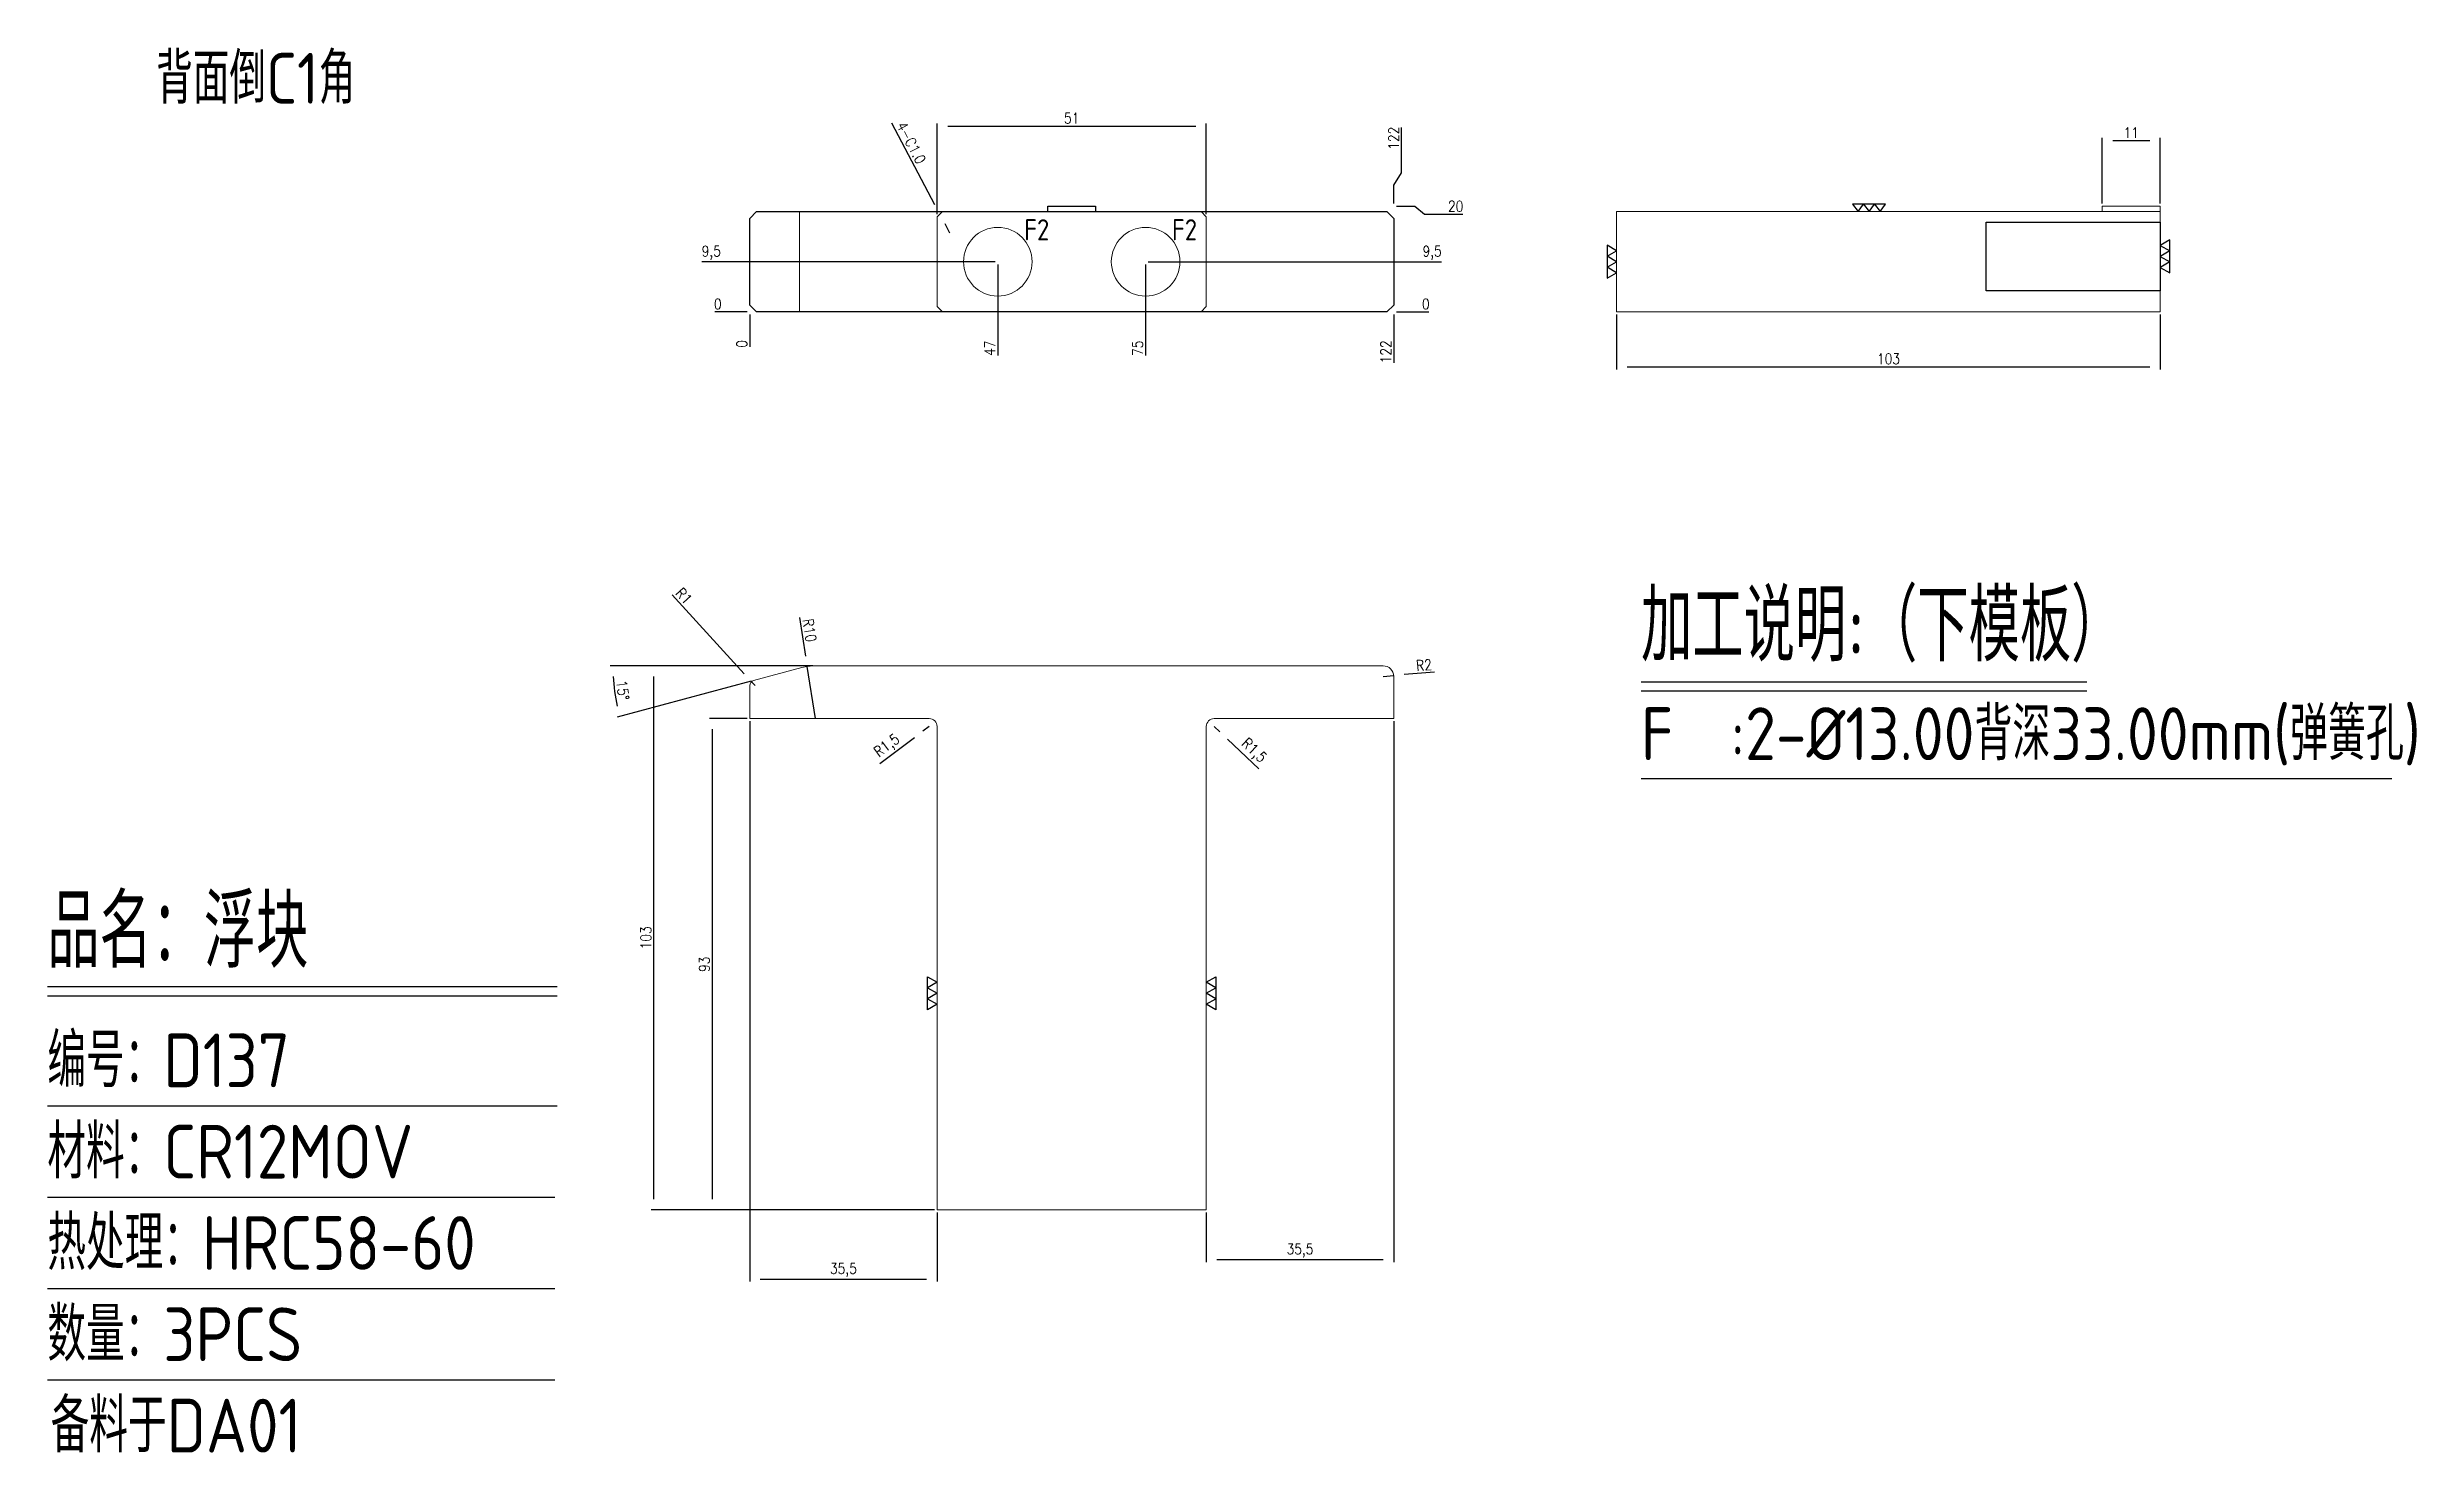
# Model space of a CAD drawing. Header units: millimetres. Extents: x 132164 to 132613, y -5184 to -4918.
import ezdxf
from ezdxf.enums import TextEntityAlignment as Align

# ---------------------------------------------------------------- set-up
doc = ezdxf.new("R2010")
doc.units = ezdxf.units.MM
doc.linetypes.add('HIDDEN', pattern=[0])
for name, color, linetype in [('DIE_P', 2, 'Continuous'), ('DIM', 4, 'Continuous'), ('LB_P', 2, 'Continuous'), ('TEXT', 4, 'Continuous')]:
    doc.layers.add(name, color=color, linetype=linetype)
doc.styles.add('gbenor', font='gbenor.shx', dxfattribs={"bigfont": 'gbcbig.shx'})
doc.styles.get("Standard").update_dxf_attribs({"font": 'txt.shx', "width": 0.85, "bigfont": 'ctxt.shx'})
doc.dimstyles.new('T-2-WX', dxfattribs={"dimtxt": 2, "dimasz": 2, "dimexe": 0.5, "dimexo": 0.5, "dimgap": 0.5, "dimtad": 1, "dimtxsty": 'Standard', "dimblk": 'OPEN30', "dimcen": 0, "dimazin": 3, "dimtfac": 1, "dimtmove": 0, "dimatfit": 3, "dimldrblk": 'OPEN30', "dimlwd": -1, "dimlwe": -1})

# ---------------------------------------------------------------- blocks, each defined once
blk = doc.blocks.new('*D7579')
at = {"layer": 'Defpoints', "color": 0}
for p in [(132461.184240379, -4968.383141400447), (132564.184240379, -4968.383141400447), (132564.184240379, -4978.773468140333)]:
    blk.add_point(p, dxfattribs=at)
at = {"layer": 'DIM', "color": 0}
for p, q in [((132461.184240379, -4968.883141400447), (132461.184240379, -4979.273468140333)), ((132564.184240379, -4968.883141400447), (132564.184240379, -4979.273468140333)), ((132463.184240379, -4978.773468140333), (132562.184240379, -4978.773468140333))]:
    blk.add_line(p, q, dxfattribs=at)
at = {"layer": 'DIM', "color": 0, "insert": (132512.684240379, -4977.273468140333), "char_height": 2, "attachment_point": 5}
blk.add_mtext('103', dxfattribs=at)
blk = doc.blocks.new('_Open30')
blk = doc.blocks.new('*D7580')
at = {"layer": 'Defpoints', "color": 0}
for p in [(132564.184240379, -4935.957810403517), (132553.184240379, -4948.383141400453), (132564.184240379, -4948.383141400453)]:
    blk.add_point(p, dxfattribs=at)
at = {"layer": 'DIM', "color": 0}
for p, q in [((132553.184240379, -4947.883141400453), (132553.184240379, -4935.457810403517)), ((132555.184240379, -4935.957810403517), (132562.184240379, -4935.957810403517)), ((132564.184240379, -4947.883141400453), (132564.184240379, -4935.457810403517))]:
    blk.add_line(p, q, dxfattribs=at)
at = {"layer": 'DIM', "color": 0, "insert": (132558.684240379, -4934.457810403517), "char_height": 2, "attachment_point": 5}
blk.add_mtext('11', dxfattribs=at)
blk = doc.blocks.new('*D7581')
at = {"layer": 'Defpoints', "color": 0}
for p in [(132296.9531687333, -4968.383141400447), (132418.9531687333, -4968.383141400447), (132423.9531687333, -4968.383141400447)]:
    blk.add_point(p, dxfattribs=at)
at = {"layer": 'DIM', "color": 0}
blk.add_line((132419.4531687333, -4968.383141400447), (132425.5865020667, -4968.383141400447), dxfattribs=at)
at = {"layer": 'DIM', "color": 0, "insert": (132425.0198354, -4966.883141400447), "char_height": 2, "attachment_point": 5}
blk.add_mtext('0', dxfattribs=at)
blk = doc.blocks.new('*D7582')
at = {"layer": 'Defpoints', "color": 0}
for p in [(132371.9531687333, -4958.883141400447), (132423.9531687333, -4958.883141400447), (132296.9531687333, -4968.383141400447)]:
    blk.add_point(p, dxfattribs=at)
at = {"layer": 'DIM', "color": 0}
blk.add_line((132372.4531687333, -4958.883141400447), (132428.0150734952, -4958.883141400447), dxfattribs=at)
at = {"layer": 'DIM', "color": 0, "insert": (132426.2341211142, -4957.192665209971), "char_height": 2, "attachment_point": 5}
blk.add_mtext('9,5', dxfattribs=at)
blk = doc.blocks.new('*D7583')
at = {"layer": 'Defpoints', "color": 0}
for p in [(132418.9531687333, -4948.383141400453), (132428.8103115905, -4949.883141400447), (132296.9531687333, -4968.383141400447)]:
    blk.add_point(p, dxfattribs=at)
at = {"layer": 'DIM', "color": 0}
for p, q in [((132419.4531687333, -4948.383141400453), (132422.9531687333, -4948.383141400453)), ((132422.9531687333, -4948.383141400453), (132424.8103115905, -4949.883141400447)), ((132424.8103115905, -4949.883141400447), (132432.0626925429, -4949.883141400447))]:
    blk.add_line(p, q, dxfattribs=at)
at = {"layer": 'DIM', "color": 0, "insert": (132430.6865020667, -4948.383141400447), "char_height": 2, "attachment_point": 5}
blk.add_mtext('20', dxfattribs=at)
blk = doc.blocks.new('*D7584')
at = {"layer": 'Defpoints', "color": 0}
for p in [(132291.9531687333, -4968.383141400447), (132296.9531687333, -4968.383141400447), (132296.9531687333, -4968.383141400447)]:
    blk.add_point(p, dxfattribs=at)
at = {"layer": 'DIM', "color": 0}
blk.add_line((132296.4531687333, -4968.383141400447), (132290.3198353999, -4968.383141400447), dxfattribs=at)
at = {"layer": 'DIM', "color": 0, "insert": (132290.8865020666, -4966.883141400447), "char_height": 2, "attachment_point": 5}
blk.add_mtext('0', dxfattribs=at)
blk = doc.blocks.new('*D7585')
at = {"layer": 'Defpoints', "color": 0}
for p in [(132291.9531687333, -4958.883141400447), (132343.9531687333, -4958.883141400447), (132296.9531687333, -4968.383141400447)]:
    blk.add_point(p, dxfattribs=at)
at = {"layer": 'DIM', "color": 0}
blk.add_line((132343.4531687333, -4958.883141400447), (132287.8912639714, -4958.883141400447), dxfattribs=at)
at = {"layer": 'DIM', "color": 0, "insert": (132289.6722163524, -4957.192665209971), "char_height": 2, "attachment_point": 5}
blk.add_mtext('9,5', dxfattribs=at)
blk = doc.blocks.new('*D7586')
at = {"layer": 'Defpoints', "color": 0}
for p in [(132296.9531687333, -4968.383141400447), (132418.9531687333, -4968.383141400447), (132418.9531687333, -4973.383141400447)]:
    blk.add_point(p, dxfattribs=at)
at = {"layer": 'DIM', "color": 0}
blk.add_line((132418.9531687333, -4968.883141400438), (132418.9531687333, -4978.011712829029), dxfattribs=at)
at = {"layer": 'DIM', "color": 0, "insert": (132417.4531687333, -4975.947427114752), "char_height": 2, "attachment_point": 5, "rotation": 90}
blk.add_mtext('122', dxfattribs=at)
blk = doc.blocks.new('*D7587')
at = {"layer": 'Defpoints', "color": 0}
for p in [(132371.9531687333, -4958.883141400447), (132296.9531687333, -4968.383141400447), (132371.9531687333, -4973.383141400447)]:
    blk.add_point(p, dxfattribs=at)
at = {"layer": 'DIM', "color": 0}
blk.add_line((132371.9531687333, -4959.383141400438), (132371.9531687333, -4976.635522352793), dxfattribs=at)
at = {"layer": 'DIM', "color": 0, "insert": (132370.4531687333, -4975.259331876634), "char_height": 2, "attachment_point": 5, "rotation": 90}
blk.add_mtext('75', dxfattribs=at)
blk = doc.blocks.new('*D7588')
at = {"layer": 'Defpoints', "color": 0}
for p in [(132343.9531687333, -4958.883141400447), (132296.9531687333, -4968.383141400447), (132343.9531687333, -4973.383141400447)]:
    blk.add_point(p, dxfattribs=at)
at = {"layer": 'DIM', "color": 0}
blk.add_line((132343.9531687333, -4959.383141400438), (132343.9531687333, -4976.635522352793), dxfattribs=at)
at = {"layer": 'DIM', "color": 0, "insert": (132342.4531687333, -4975.259331876634), "char_height": 2, "attachment_point": 5, "rotation": 90}
blk.add_mtext('47', dxfattribs=at)
blk = doc.blocks.new('*D7589')
at = {"layer": 'Defpoints', "color": 0}
for p in [(132296.9531687333, -4968.383141400447), (132296.9531687333, -4968.383141400447), (132296.9531687333, -4973.383141400447)]:
    blk.add_point(p, dxfattribs=at)
at = {"layer": 'DIM', "color": 0}
blk.add_line((132296.9531687333, -4968.883141400438), (132296.9531687333, -4975.016474733799), dxfattribs=at)
at = {"layer": 'DIM', "color": 0, "insert": (132295.4531687333, -4974.449808067136), "char_height": 2, "attachment_point": 5, "rotation": 90}
blk.add_mtext('0', dxfattribs=at)
blk = doc.blocks.new('*D7590')
at = {"layer": 'Defpoints', "color": 0}
for p in [(132420.4531687333, -4938.080760448065), (132418.9531687333, -4948.383141400453), (132296.9531687333, -4968.383141400447)]:
    blk.add_point(p, dxfattribs=at)
at = {"layer": 'DIM', "color": 0}
for p, q in [((132420.4531687333, -4942.080760448065), (132420.4531687333, -4933.452189019474)), ((132418.9531687333, -4944.383141400467), (132420.4531687333, -4942.080760448065)), ((132418.9531687333, -4947.883141400467), (132418.9531687333, -4944.383141400467))]:
    blk.add_line(p, q, dxfattribs=at)
at = {"layer": 'DIM', "color": 0, "insert": (132418.9531687333, -4935.516474733768), "char_height": 2, "attachment_point": 5, "rotation": 90}
blk.add_mtext('122', dxfattribs=at)
blk = doc.blocks.new('*D7591')
at = {"layer": 'Defpoints', "color": 0}
for p in [(132383.4531687333, -4933.20112035895), (132332.4531687333, -4950.383141400447), (132383.4531687333, -4950.383141400447)]:
    blk.add_point(p, dxfattribs=at)
at = {"layer": 'DIM', "color": 0}
for p, q in [((132332.4531687333, -4949.883141400447), (132332.4531687333, -4932.70112035895)), ((132383.4531687333, -4949.883141400447), (132383.4531687333, -4932.70112035895)), ((132334.4531687333, -4933.20112035895), (132381.4531687333, -4933.20112035895))]:
    blk.add_line(p, q, dxfattribs=at)
at = {"layer": 'DIM', "color": 0, "insert": (132357.9531687333, -4931.70112035895), "char_height": 2, "attachment_point": 5}
blk.add_mtext('51', dxfattribs=at)
blk = doc.blocks.new('*D7592')
at = {"layer": 'Defpoints', "color": 0}
for p in [(132278.782852884, -5035.383262969708), (132309.405990404, -5035.383262969708), (132332.4531687333, -5138.383262969708)]:
    blk.add_point(p, dxfattribs=at)
at = {"layer": 'DIM', "color": 0}
for p, q in [((132308.905990404, -5035.383262969708), (132278.282852884, -5035.383262969708)), ((132278.782852884, -5136.383262969708), (132278.782852884, -5037.383262969708)), ((132331.9531687333, -5138.383262969708), (132278.282852884, -5138.383262969708))]:
    blk.add_line(p, q, dxfattribs=at)
at = {"layer": 'DIM', "color": 0, "insert": (132277.282852884, -5086.883262969708), "char_height": 2, "attachment_point": 5, "rotation": 90}
blk.add_mtext('103', dxfattribs=at)
blk = doc.blocks.new('*D7593')
at = {"layer": 'Defpoints', "color": 0}
for p in [(132296.9531687333, -5045.383262969708), (132332.4531687333, -5138.383262969708), (132332.4531687333, -5151.477952480704)]:
    blk.add_point(p, dxfattribs=at)
at = {"layer": 'DIM', "color": 0}
for p, q in [((132296.9531687333, -5045.883262969708), (132296.9531687333, -5151.977952480704)), ((132332.4531687333, -5138.883262969708), (132332.4531687333, -5151.977952480704)), ((132298.9531687333, -5151.477952480704), (132330.4531687333, -5151.477952480704))]:
    blk.add_line(p, q, dxfattribs=at)
at = {"layer": 'DIM', "color": 0, "insert": (132314.7031687333, -5149.787476290227), "char_height": 2, "attachment_point": 5}
blk.add_mtext('35,5', dxfattribs=at)
blk = doc.blocks.new('*D7594')
at = {"layer": 'Defpoints', "color": 0}
for p in [(132418.9531687333, -5045.383262969708), (132383.4531687333, -5138.383262969708), (132418.9531687333, -5147.786812651853)]:
    blk.add_point(p, dxfattribs=at)
at = {"layer": 'DIM', "color": 0}
for p, q in [((132418.9531687333, -5045.883262969708), (132418.9531687333, -5148.286812651853)), ((132383.4531687333, -5138.883262969708), (132383.4531687333, -5148.286812651853)), ((132385.4531687333, -5147.786812651853), (132416.9531687333, -5147.786812651853))]:
    blk.add_line(p, q, dxfattribs=at)
at = {"layer": 'DIM', "color": 0, "insert": (132401.2031687333, -5146.096336461377), "char_height": 2, "attachment_point": 5}
blk.add_mtext('35,5', dxfattribs=at)
blk = doc.blocks.new('*D7595')
at = {"layer": 'Defpoints', "color": 0}
for p in [(132296.9531687333, -5045.383262969708), (132289.8609890357, -5138.383262969708), (132332.4531687333, -5138.383262969708)]:
    blk.add_point(p, dxfattribs=at)
at = {"layer": 'DIM', "color": 0}
for p, q in [((132296.4531687333, -5045.383262969708), (132289.3609890357, -5045.383262969708)), ((132289.8609890357, -5047.383262969708), (132289.8609890357, -5136.383262969708)), ((132331.9531687333, -5138.383262969708), (132289.3609890357, -5138.383262969708))]:
    blk.add_line(p, q, dxfattribs=at)
at = {"layer": 'DIM', "color": 0, "insert": (132288.3609890357, -5091.883262969708), "char_height": 2, "attachment_point": 5, "rotation": 90}
blk.add_mtext('93', dxfattribs=at)
blk = doc.blocks.new('*D7596')
at = {"layer": 'Defpoints', "color": 0}
for p in [(132306.817799953, -5035.724004706814), (132309.225762123, -5035.383262969708), (132416.9531687333, -5035.383262969708), (132271.1817112037, -5038.61227306056), (132297.6943496882, -5038.168625837463)]:
    blk.add_point(p, dxfattribs=at)
at = {"layer": 'DIM', "color": 0}
for p, q in [((132307.5894654281, -5035.383262969708), (132270.5407295785, -5035.383262969708)), ((132297.211386775, -5038.298035360014), (132271.8201717264, -5045.101590927157))]:
    blk.add_line(p, q, dxfattribs=at)
blk.add_arc((132308.0894654281, -5035.383262969708), 37.04873584965178, 183.093370800501, 191.9066291995564, dxfattribs=at)
at = {"layer": 'DIM', "color": 0, "insert": (132272.8920656017, -5040.017088565458), "char_height": 2, "attachment_point": 5, "rotation": 277.50000000003126}
blk.add_mtext('15%%d', dxfattribs=at)
blk = doc.blocks.new('*D7597')
at = {"layer": 'Defpoints', "color": 0}
for p in [(132297.2787658601, -5038.396188091741), (132297.9531687334, -5039.134551663745)]:
    blk.add_point(p, dxfattribs=at)
at = {"layer": 'DIM', "color": 0}
for p, q in [((132295.9299601135, -5036.919460947711), (132282.2792237015, -5021.974082010569)), ((132297.9531687334, -5039.134551663745), (132297.2787658601, -5038.396188091741))]:
    blk.add_line(p, q, dxfattribs=at)
at = {"layer": 'DIM', "color": 0, "insert": (132284.4882937525, -5022.168471534902), "char_height": 2, "attachment_point": 5, "rotation": 312.4077970394812}
blk.add_mtext('R1', dxfattribs=at)
blk = doc.blocks.new('*D7598')
at = {"layer": 'Defpoints', "color": 0}
for p in [(132416.9531687332, -5037.383262969704), (132418.9464615204, -5037.219605203925)]:
    blk.add_point(p, dxfattribs=at)
at = {"layer": 'DIM', "color": 0}
for p, q in [((132416.9531687332, -5037.383262969704), (132418.9464615204, -5037.219605203925)), ((132426.6728440386, -5036.585236530845), (132420.9397543076, -5037.055947438143))]:
    blk.add_line(p, q, dxfattribs=at)
at = {"layer": 'DIM', "color": 0, "insert": (132424.6802022424, -5035.243793511165), "char_height": 2, "attachment_point": 5, "rotation": 4.693697744200537}
blk.add_mtext('R2', dxfattribs=at)
blk = doc.blocks.new('*D7599')
at = {"layer": 'Defpoints', "color": 0}
for p in [(132307.8484982453, -5035.5052966722), (132309.405990404, -5045.383262970088)]:
    blk.add_point(p, dxfattribs=at)
at = {"layer": 'DIM', "color": 0}
for p, q in [((132306.3889055938, -5026.248231113362), (132307.5369998136, -5033.529703412687)), ((132309.405990404, -5045.383262970088), (132307.8484982453, -5035.5052966722))]:
    blk.add_line(p, q, dxfattribs=at)
at = {"layer": 'DIM', "color": 0, "insert": (132308.2888984325, -5028.667546809472), "char_height": 2, "attachment_point": 5, "rotation": 278.9602508905883}
blk.add_mtext('R10', dxfattribs=at)
blk = doc.blocks.new('*D7600')
at = {"layer": 'Defpoints', "color": 0}
for p in [(132329.7510188959, -5047.780389364707), (132330.9531687333, -5046.883262969692)]:
    blk.add_point(p, dxfattribs=at)
at = {"layer": 'DIM', "color": 0}
for p, q in [((132321.5916653967, -5053.86945676935), (132328.1481524461, -5048.976557891346)), ((132330.9531687333, -5046.883262969692), (132329.7510188959, -5047.780389364707))]:
    blk.add_line(p, q, dxfattribs=at)
at = {"layer": 'DIM', "color": 0, "insert": (132323.0574284895, -5050.666287808722), "char_height": 2, "attachment_point": 5, "rotation": 36.73281597127592}
blk.add_mtext('R1,5', dxfattribs=at)
blk = doc.blocks.new('*D7601')
at = {"layer": 'Defpoints', "color": 0}
for p in [(132384.9531687336, -5046.883262969735), (132386.0419451993, -5047.915040953289)]:
    blk.add_point(p, dxfattribs=at)
at = {"layer": 'DIM', "color": 0}
for p, q in [((132384.9531687336, -5046.883262969735), (132386.0419451993, -5047.915040953289)), ((132393.4317994338, -5054.918029299371), (132387.4936471537, -5049.290744931473))]:
    blk.add_line(p, q, dxfattribs=at)
at = {"layer": 'DIM', "color": 0, "insert": (132392.3513716811, -5051.565205309725), "char_height": 2, "attachment_point": 5, "rotation": 316.5396852080595}
blk.add_mtext('R1,5', dxfattribs=at)
blk = doc.blocks.new('*D7602')
at = {"layer": 'Defpoints', "color": 0}
for p in [(132332.9527034709, -4949.882256227604), (132332.9536339955, -4949.884026573316)]:
    blk.add_point(p, dxfattribs=at)
at = {"layer": 'DIM', "color": 0}
for p, q in [((132332.0221788632, -4948.111910511523), (132323.8963470948, -4932.652317781277)), ((132332.9536339955, -4949.884026573316), (132332.9527034709, -4949.882256227604)), ((132333.8841586032, -4951.654372289397), (132334.8146832109, -4953.424718005477))]:
    blk.add_line(p, q, dxfattribs=at)
at = {"layer": 'DIM', "color": 0, "insert": (132327.547094599, -4936.373965952414), "char_height": 2, "attachment_point": 5, "rotation": 297.7271992234911}
blk.add_mtext('4-C1.0', dxfattribs=at)

msp = doc.modelspace()

# ---------------------------------------------------------------- linework, layer by layer
at = {"layer": 'DIE_P', "linetype": 'Continuous', "lineweight": 15}
msp.add_line((132306.405990404, -4949.383141400447), (132306.405990404, -4968.383141400447), dxfattribs=at)
at = {"layer": 'DIE_P', "linetype": 'Continuous'}
msp.add_line((132353.4531687333, -4949.383141400447), (132362.4531687333, -4949.383141400447), dxfattribs=at)
msp.add_lwpolyline([(132298.2460619521, -4968.383141400447), (132296.9531687333, -4967.090248181639), (132296.9531687333, -4950.67603461927), (132298.2460619521, -4949.383141400447), (132353.4531687333, -4949.383141400447), (132353.4531687333, -4948.383141400453), (132362.4531687333, -4948.383141400453), (132362.4531687333, -4949.383141400447), (132417.6602755145, -4949.383141400447), (132418.9531687333, -4950.67603461927), (132418.9531687333, -4967.090248181639), (132417.6602755145, -4968.383141400447)], close=True, dxfattribs=at)
at = {"layer": 'DIE_P', "linetype": 'HIDDEN', "lineweight": 15, "ltscale": 0.5}
for points in [[(132337.8467353017, -4949.383141400447), (132333.4531687333, -4949.383141400447), (132332.4531687333, -4950.383141400447), (132332.4531687333, -4967.383141400447), (132333.4531687333, -4968.383141400447), (132337.8467353017, -4968.383141400447)], [(132378.059602165, -4949.383141400447), (132382.4531687333, -4949.383141400447), (132383.4531687333, -4950.383141400447), (132383.4531687333, -4967.383141400447), (132382.4531687333, -4968.383141400447), (132378.059602165, -4968.383141400447)]]:
    msp.add_lwpolyline(points, dxfattribs=at)
at = {"layer": 'DIE_P', "color": 2, "lineweight": 15}
msp.add_lwpolyline([(132461.184240379, -4949.383141400447), (132564.184240379, -4949.383141400447), (132564.184240379, -4968.383141400447), (132461.184240379, -4968.383141400447)], close=True, dxfattribs=at)
at = {"layer": 'DIE_P', "color": 2, "linetype": 'Continuous', "lineweight": 15}
msp.add_lwpolyline([(132553.184240379, -4949.383141400447), (132553.184240379, -4948.383141400453), (132564.184240379, -4948.383141400453), (132564.184240379, -4949.383141400447)], close=True, dxfattribs=at)
at = {"layer": 'DIE_P', "linetype": 'HIDDEN', "elevation": 7.70712518e-08}
msp.add_lwpolyline([(132531.1842403774, -4951.383141400447), (132564.184240379, -4951.383141400447), (132564.184240379, -4964.383141400447), (132531.1842403774, -4964.383141400447)], close=True, dxfattribs=at)
at = {"layer": 'DIE_P', "linetype": 'Continuous', "lineweight": 15}
msp.add_lwpolyline([(132309.225762123, -5035.383262969708), (132416.9531687333, -5035.383262969708, -0.414213562373095), (132418.9531687333, -5037.383262969708), (132418.9531687333, -5045.383262969708), (132384.9531687333, -5045.383262969708, 0.4142135623702535), (132383.4531687333, -5046.883262969708), (132383.4531687333, -5138.383262969708), (132332.4531687333, -5138.383262969708), (132332.4531687333, -5046.883262969708, 0.4142135623745157), (132330.9531687333, -5045.383262969708), (132296.9531687333, -5045.383262969708), (132296.9531687333, -5039.134551663776, -0.3394542588629408), (132297.6943496882, -5038.168625837463), (132306.817799953, -5035.724004706814, -0.0655434628125303), (132309.405990404, -5035.383262969708)], format="xyb", dxfattribs=at)
at = {"layer": 'DIE_P', "linetype": 'HIDDEN', "lineweight": 15, "ltscale": 0.5}
for centre in [(132343.9531687333, -4958.883141400447), (132371.9531687333, -4958.883141400447)]:
    msp.add_circle(centre, 6.5, dxfattribs=at)
at = {"layer": 'DIM', "color": 4, "linetype": 'Continuous', "lineweight": 25}
for p, q in [((132163.896167026, -5096.093832406626), (132260.4656753869, -5096.093832406626)), ((132163.896167026, -5097.873595469035), (132260.4656753869, -5097.873595469035)), ((132163.896167026, -5118.722248485587), (132260.4656753869, -5118.722248485587)), ((132163.896167026, -5136.011375377444), (132260.046279271, -5136.011375377444)), ((132163.896167026, -5153.300502269242), (132260.046279271, -5153.300502269242)), ((132163.896167026, -5170.589629161106), (132260.046279271, -5170.589629161106))]:
    msp.add_line(p, q, dxfattribs=at)
at = {"layer": 'LB_P', "color": 4}
for points in [[(132505.8878000738, -4947.983141400447), (132506.9270305583, -4949.383141400447), (132507.9662610429, -4947.983141400447), (132509.0054915274, -4949.383141400447), (132510.044722012, -4947.983141400447), (132511.0839524965, -4949.383141400447), (132512.123182981, -4947.983141400447), (132505.8878000738, -4947.983141400447)], [(132459.384240379, -4962.000832854072), (132461.184240379, -4960.96160236953), (132459.384240379, -4959.922371884989), (132461.184240379, -4958.883141400447), (132459.384240379, -4957.843910915906), (132461.184240379, -4956.804680431364), (132459.384240379, -4955.765449946824), (132459.384240379, -4962.000832854072)], [(132330.6531687333, -5094.265571516084), (132332.4531687333, -5095.304802000625), (132330.6531687333, -5096.344032485166), (132332.4531687333, -5097.383262969708), (132330.6531687333, -5098.422493454249), (132332.4531687333, -5099.461723938791), (132330.6531687333, -5100.500954423332), (132330.6531687333, -5094.265571516084)], [(132385.2531687333, -5100.500954423333), (132383.4531687333, -5099.461723938791), (132385.2531687333, -5098.42249345425), (132383.4531687333, -5097.383262969708), (132385.2531687333, -5096.344032485167), (132383.4531687333, -5095.304802000625), (132385.2531687333, -5094.265571516084), (132385.2531687333, -5100.500954423333)]]:
    msp.add_lwpolyline(points, close=True, dxfattribs=at)
at = {"layer": 'LB_P', "color": 4, "elevation": 7.70712518e-08}
msp.add_lwpolyline([(132565.984240379, -4954.765449946823), (132564.184240379, -4955.804680431364), (132565.984240379, -4956.843910915905), (132564.184240379, -4957.883141400447), (132565.984240379, -4958.922371884988), (132564.184240379, -4959.96160236953), (132565.984240379, -4961.000832854071), (132565.984240379, -4954.765449946823)], close=True, dxfattribs=at)
at = {"layer": 'TEXT', "color": 3}
for p, q in [((132465.8027095385, -5038.396049097056), (132550.2832271393, -5038.396049097056)), ((132465.8027095385, -5040.146049097056), (132550.2832271393, -5040.146049097056)), ((132465.8027095385, -5056.746049097056), (132608.0298208555, -5056.746049097056))]:
    msp.add_line(p, q, dxfattribs=at)

# ---------------------------------------------------------------- texts
at = {"layer": 'DIM', "color": 3, "linetype": 'Continuous', "lineweight": 25, "style": 'gbenor'}
for s, height, p in [('品名：浮块', 13.72960076703881, (132163.896167026, -5092.534306281816)), ('编号：D137', 10.17007464225097, (132163.896167026, -5115.162722360833)), ('材料：CR12MOV ', 10.17007464225097, (132163.896167026, -5132.451849252629)), ('热处理：HRC58-60', 10.17007464225097, (132163.896167026, -5149.740976144493)), ('数量：3PCS', 10.17007464225097, (132163.896167026, -5167.030103036357)), ('备料于DA01', 10.17007464225097, (132164.5149076717, -5184.319229928081))]:
    msp.add_text(s, height=height, dxfattribs=at).set_placement(p)
at = {"layer": 'TEXT', "color": 4, "lineweight": 18, "style": 'gbenor'}
msp.add_text('背面倒C1角', height=9.626334097184833, dxfattribs=at).set_placement((132184.5171700288, -4928.971496138701))
at = {"layer": 'TEXT', "color": 4, "style": 'gbenor'}
for p in [(132351.3191821268, -4952.835814141875), (132379.3191821268, -4952.835814141875)]:
    msp.add_text('F2', height=4, dxfattribs=at).set_placement(p, align=Align.MIDDLE_CENTER)
for s, height, p in [('加工说明:（下模板）', 13.5, (132465.8027095385, -5034.546049097055)), ('F  :2-%%c13.00背深33.00mm(弹簧孔)', 10, (132465.8027095385, -5053.246049097056))]:
    msp.add_text(s, height=height, dxfattribs=at).set_placement(p)

# ---------------------------------------------------------------- dimensions: what is measured, and where the dimension line sits
at = {"layer": 'DIM', "color": 4}
dim = msp.add_diameter_dim_2p(p1=(132332.9536339955, -4949.884026573316), p2=(132332.9527034709, -4949.882256227604), text='4-C1.0', dimstyle='T-2-WX', dxfattribs=at)
dim.commit()
dim.dimension.update_dxf_attribs({"geometry": '*D7602', "text_midpoint": (132326.2193353119, -4937.071859408197), "dimtype": 163})
for base, p1, p2, picture, middle in [((132383.4531687333, -4933.20112035895), (132332.4531687333, -4950.383141400447), (132383.4531687333, -4950.383141400447), '*D7591', (132357.9531687333, -4931.70112035895)), ((132564.184240379, -4935.957810403517), (132553.184240379, -4948.383141400453), (132564.184240379, -4948.383141400453), '*D7580', (132558.684240379, -4934.457810403517)), ((132332.4531687333, -5151.477952480704), (132296.9531687333, -5045.383262969708), (132332.4531687333, -5138.383262969708), '*D7593', (132314.7031687333, -5149.787476290227)), ((132418.9531687333, -5147.786812651853), (132383.4531687333, -5138.383262969708), (132418.9531687333, -5045.383262969708), '*D7594', (132401.2031687333, -5146.096336461377))]:
    dim = msp.add_linear_dim(base=base, p1=p1, p2=p2, dimstyle='T-2-WX', dxfattribs=at)
    dim.commit()
    dim.dimension.update_dxf_attribs({"geometry": picture, "text_midpoint": middle})
for feature_location, offset, dtype, picture, middle in [((132418.9531687333, -4948.383141400453), (1.5, 10.302380952387466), 1, '*D7590', (132418.9531687333, -4935.516474733768)), ((132418.9531687333, -4948.383141400453), (9.857142857188592, -1.499999999994543), 0, '*D7583', (132430.6865020667, -4948.383141400447)), ((132343.9531687333, -4958.883141400447), (-52, 0), 0, '*D7585', (132289.6722163524, -4957.192665209971)), ((132371.9531687333, -4958.883141400447), (52, 0), 0, '*D7582', (132426.2341211142, -4957.192665209971)), ((132371.9531687333, -4958.883141400447), (0, -14.5), 1, '*D7587', (132370.4531687333, -4975.259331876634)), ((132343.9531687333, -4958.883141400447), (0, -14.5), 1, '*D7588', (132342.4531687333, -4975.259331876634)), ((132296.9531687333, -4968.383141400447), (-5, 0), 0, '*D7584', (132290.8865020666, -4966.883141400447)), ((132296.9531687333, -4968.383141400447), (0, -5), 1, '*D7589', (132295.4531687333, -4974.449808067136)), ((132418.9531687333, -4968.383141400447), (5, 0), 0, '*D7581', (132425.0198354, -4966.883141400447)), ((132418.9531687333, -4968.383141400447), (0, -5), 1, '*D7586', (132417.4531687333, -4975.947427114752))]:
    dim = msp.add_ordinate_dim(feature_location=feature_location, offset=offset, dtype=dtype, origin=(132296.9531687333, -4968.383141400447), dimstyle='T-2-WX', dxfattribs=at)
    dim.commit()
    dim.dimension.update_dxf_attribs({"geometry": picture, "text_midpoint": middle})
dim = msp.add_linear_dim(base=(132564.184240379, -4978.773468140333), p1=(132461.184240379, -4968.383141400447), p2=(132564.184240379, -4968.383141400447), dimstyle='T-2-WX', dxfattribs=at)
dim.commit()
dim.dimension.update_dxf_attribs({"geometry": '*D7579', "text_midpoint": (132512.684240379, -4978.773468140333), "dimtype": 160})
dim = msp.add_radius_dim(center=(132297.9531687334, -5039.134551663745), mpoint=(132297.2787658601, -5038.396188091741), dimstyle='T-2-WX', dxfattribs=at)
dim.commit()
dim.dimension.update_dxf_attribs({"geometry": '*D7597', "text_midpoint": (132283.3807483945, -5023.180075844859), "dimtype": 164})
for center, mpoint, picture, middle in [((132309.405990404, -5045.383262970088), (132307.8484982453, -5035.5052966722), '*D7599', (132308.2888984325, -5028.667546809472)), ((132416.9531687332, -5037.383262969704), (132418.9464615204, -5037.219605203925), '*D7598', (132424.6802022424, -5035.243793511165)), ((132330.9531687333, -5046.883262969692), (132329.7510188959, -5047.780389364707), '*D7600', (132323.0574284895, -5050.666287808722)), ((132384.9531687336, -5046.883262969735), (132386.0419451993, -5047.915040953289), '*D7601', (132392.3513716811, -5051.565205309725))]:
    dim = msp.add_radius_dim(center=center, mpoint=mpoint, dimstyle='T-2-WX', dxfattribs=at)
    dim.commit()
    dim.dimension.update_dxf_attribs({"geometry": picture, "text_midpoint": middle})
dim = msp.add_angular_dim_2l(base=(132271.1817112037, -5038.61227306056), line1=((132309.225762123, -5035.383262969708), (132416.9531687333, -5035.383262969708)), line2=((132297.6943496882, -5038.168625837463), (132306.817799953, -5035.724004706814)), dimstyle='T-2-WX', dxfattribs=at)
dim.commit()
dim.dimension.update_dxf_attribs({"geometry": '*D7596', "text_midpoint": (132272.8920656017, -5040.017088565458)})
for base, p1, p2, picture, middle in [((132278.782852884, -5035.383262969708), (132332.4531687333, -5138.383262969708), (132309.405990404, -5035.383262969708), '*D7592', (132277.282852884, -5086.883262969708)), ((132289.8609890357, -5138.383262969708), (132296.9531687333, -5045.383262969708), (132332.4531687333, -5138.383262969708), '*D7595', (132288.3609890357, -5091.883262969708))]:
    dim = msp.add_linear_dim(base=base, p1=p1, p2=p2, angle=90, dimstyle='T-2-WX', dxfattribs=at)
    dim.commit()
    dim.dimension.update_dxf_attribs({"geometry": picture, "text_midpoint": middle})

doc.saveas('drawing.dxf')
